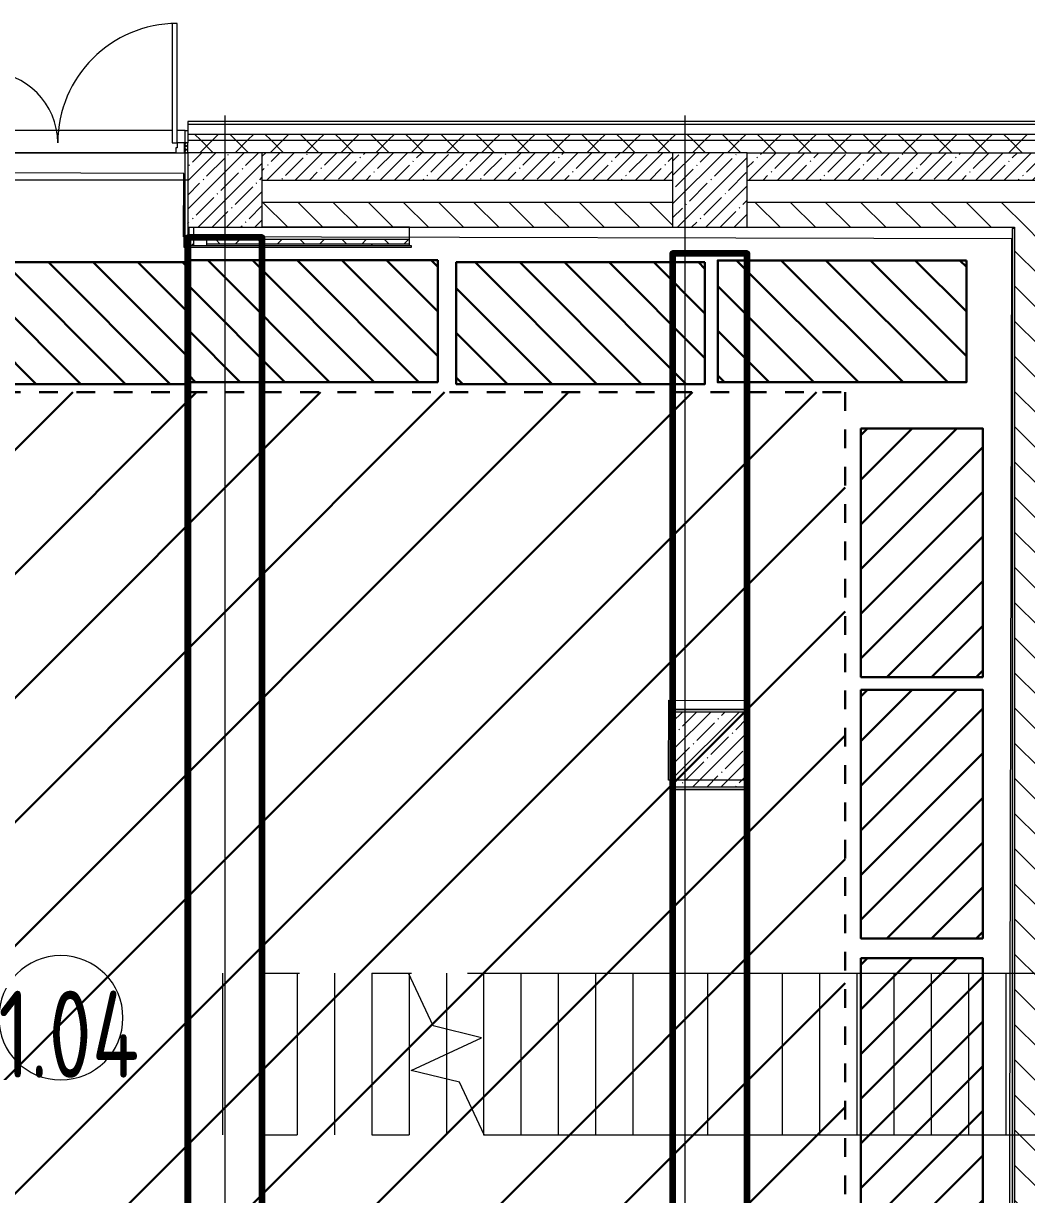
# Model space of a CAD drawing. Header units: millimetres. Extents: x -249154 to 415037, y -45458 to 354837.
# Drawn here: x 20654 to 28721, y 18584 to 28004 of the extents above; entities that cross this region are included whole.
import ezdxf

# ---------------------------------------------------------------- set-up
doc = ezdxf.new("R2010")
doc.units = ezdxf.units.MM
doc.linetypes.add('Штрих короткий', pattern=[600, 300, -300])
for name, color, linetype, lineweight in [('0) строит. леса', 20, 'Continuous', 30), ('839 штук откосы', 3, 'Continuous', 158), ('874 шпакл откосы', 5, 'Continuous', 158), ('A-AREA-BNDY', 7, 'Continuous', 5), ('A-AREA-IDEN', 7, 'Continuous', 9), ('A-DOOR-2', 7, 'Continuous', 5), ('A-DOOR-FRAM-2', 7, 'Continuous', 5), ('A-FLOR', 7, 'Continuous', 9), ('A-WALL', 7, 'Continuous', 5), ('I-WALL', 7, 'Continuous', 5), ('S-COLS', 7, 'Continuous', 9), ('S-COLS-1', 7, 'Continuous', 5), ('S-STRS', 7, 'Continuous', 9), ('S-STRS-MBND', 7, 'Continuous', 9), ('Оси', 7, 'Continuous', 9)]:
    doc.layers.add(name, color=color, linetype=linetype, lineweight=lineweight)
for name, color, linetype, lineweight, true_color in [('A-DOOR-1', 7, 'Continuous', 5, 0xc0c0c0), ('A-DOOR-FRAM-1', 7, 'Continuous', 5, 0xc0c0c0), ('A-WALL-1', 9, 'Continuous', 5, 0x808080), ('A-WALL-FNSH-1', 9, 'Continuous', 5, 0x808080)]:
    doc.layers.add(name, color=color, linetype=linetype, lineweight=lineweight, true_color=true_color)
doc.styles.add('СПДС', font='ГОСТ тип А.ttf', dxfattribs={"width": 0.9})
pattern_1 = [(135, (64.7, -136.06), (-141.4214, -141.4214), [])]
pattern_2 = [(45, (64.7, -136.06), (-141.4214, 141.4214), []), (135, (64.7, -136.06), (-141.4214, -141.4214), [])]
pattern_3 = [(45, (64.7, -136.06), (-114.04925, 114.04925), []), (45, (178.75, -136.06), (-114.04925, 114.04925), [201.612, -40.322, 6.706, -33.617])]
pattern_4 = [(0, (64.7, -136.06), (243.84, 60.96), [20.117, -162.763, 20.117, -162.763, -975.36]), (0, (64.7, -136.06), (243.84, 60.96), [-365.76, 20.117, -345.643, 20.117, -162.763, -426.72]), (0, (64.7, -136.06), (243.84, 60.96), [-914.4, 20.117, -101.803, 20.117, -284.683]), (120, (156.14, -105.58), (-174.71291, 180.69163), [20.117, -162.763, 20.117, -162.763, -975.36]), (120, (156.14, -105.58), (-174.71291, 180.69163), [-365.76, 20.117, -345.643, 20.117, -162.763, -426.72]), (120, (156.14, -105.58), (-174.71291, 180.69163), [-914.4, 20.117, -101.803, 20.117, -284.683]), (240, (186.62, 16.34), (-69.12709, -241.65163), [20.117, -162.763, 20.117, -162.763, -975.36]), (240, (186.62, 16.34), (-69.12709, -241.65163), [-365.76, 20.117, -345.643, 20.117, -162.763, -426.72]), (240, (186.62, 16.34), (-69.12709, -241.65163), [-914.4, 20.117, -101.803, 20.117, -284.683])]
pattern_5 = [(135, (64.7, -136.06), (-169.7056, -169.7056), []), (225, (64.7, -136.06), (169.7056, -169.7056), [])]

# ---------------------------------------------------------------- blocks, each defined once
blk = doc.blocks.new('BSC_Колонна _Прямоугольная - 600х600-V19-Объем проектирования 1 этажа')
at = {"layer": 'S-COLS-1'}
h = blk.add_hatch(dxfattribs=at)
h.set_pattern_fill('FP_29', color=256, style=0, pattern_type=2)
h.set_pattern_definition([(45, (-26110, -26800), (-114.04925, 114.04925), []), (45, (-25995.95, -26800), (-114.04925, 114.04925), [201.613, -40.323, 6.706, -33.617])])
h.paths.add_polyline_path([(-300, -300), (300, -300), (300, 300), (-300, 300), (-300, -100)])
for p, q in [((300, 300), (-300, 300)), ((-300, 300), (-300, -300)), ((300, -300), (300, 300)), ((-300, -300), (300, -300))]:
    blk.add_line(p, q, dxfattribs=at)
blk = doc.blocks.new('BSC_Колонна _Прямоугольная - 600х600-V85-Объем проектирования 1 этажа')
at = {"layer": 'S-COLS-1'}
h = blk.add_hatch(dxfattribs=at)
h.set_pattern_fill('FP_102', color=256, style=0, pattern_type=2)
h.set_pattern_definition([(45, (-22210, -26800), (-114.04925, 114.04925), []), (45, (-22095.95, -26800), (-114.04925, 114.04925), [201.613, -40.323, 6.706, -33.617])])
h.paths.add_polyline_path([(-300, -300), (300, -300), (300, 300), (-300, 300), (-300, 80)])
for p, q in [((300, 300), (-300, 300)), ((-300, 300), (-300, -300)), ((300, -300), (300, 300)), ((-300, -300), (300, -300))]:
    blk.add_line(p, q, dxfattribs=at)
blk = doc.blocks.new('BSC_Колонна _Прямоугольная - 600х600-24272014-Объем проектирования 1 этажа')
at = {"layer": 'S-COLS-1'}
h = blk.add_hatch(dxfattribs=at)
h.set_pattern_fill('FP_145', color=256, style=0, pattern_type=2)
h.set_pattern_definition([(45, (-26110, -22300), (-114.04925, 114.04925), []), (45, (-25995.95, -22300), (-114.04925, 114.04925), [201.613, -40.323, 6.706, -33.617])])
h.paths.add_polyline_path([(-150, -300), (300, -300), (300, 300), (-300, 300), (-300, -300)])
for p, q in [((300, 300), (-300, 300)), ((-300, 300), (-300, -300)), ((300, -300), (300, 300)), ((-300, -300), (300, -300))]:
    blk.add_line(p, q, dxfattribs=at)
blk = doc.blocks.new('110_Дверь_СКБ_2Ст_Наружная - ДН-1_л_ Двухстворчатая 1450 х3300 _h_ в свету с верхним остеклением-23567691-Объем проектирования 1 этажа')
at = {"layer": 'A-DOOR-2'}
h = blk.add_hatch(dxfattribs=at)
h.set_pattern_fill('FP_182', color=256, style=0, pattern_type=2)
h.set_pattern_definition([(135, (1501.41, 189.685), (-14.14214, -14.14214), []), (225, (1501.41, 189.685), (14.14214, -14.14214), [])])
h.paths.add_polyline_path([(844.5, -125), (869.5, -125), (869.5, -45), (844.5, -45), (844.5, -85)])
at = {"layer": 'A-DOOR-FRAM-2'}
h = blk.add_hatch(dxfattribs=at)
h.set_pattern_fill('FP_183', color=256, style=0, pattern_type=2)
h.set_pattern_definition([(45, (-621.384, 189.685), (-14.1421, 14.1421), []), (135, (-621.384, 189.685), (-14.1421, -14.1421), [])])
h.paths.add_polyline_path([(-830.5, -125), (-805.5, -124), (-805.5, -45), (-830.5, -45), (-830.5, -85)])
at = {"layer": 'A-DOOR-1'}
for p, q in [((784.5, 915), (744.5, 915)), ((744.5, 915), (744.5, -45)), ((784.5, -45), (784.5, 915)), ((-745.5, 525), (-745.5, -45)), ((-705.5, 525), (-745.5, 525)), ((-705.5, -45), (-705.5, 525)), ((-745.5, -45), (-705.5, -45)), ((744.5, -45), (784.5, -45))]:
    blk.add_line(p, q, dxfattribs=at)
for centre, radius, start, end in [((784.5, -45), 960, 90, 180), ((-745.5, -45), 570, 0, 90)]:
    blk.add_arc(centre, radius, start, end, dxfattribs=at)
at = {"layer": 'A-DOOR-FRAM-1'}
for p, q in [((-805.5, -45), (-830.5, -45)), ((-830.5, -45), (-830.5, -125)), ((-745.5, -45), (-805.5, -45)), ((-805.5, -45), (-805.5, -125)), ((-805.5, -125), (-805.5, -45)), ((-745.5, -85), (-745.5, -45)), ((-735.5, -85), (-745.5, -85)), ((-735.5, -125), (-735.5, -85)), ((784.5, -85), (774.5, -85)), ((774.5, -85), (774.5, -125)), ((784.5, -45), (784.5, -85)), ((844.5, -45), (784.5, -45)), ((844.5, -125), (844.5, -45)), ((869.5, -45), (844.5, -45)), ((844.5, -45), (844.5, -125)), ((869.5, -125), (869.5, -45)), ((-830.5, -125), (-805.5, -125)), ((-805.5, -125), (-735.5, -125)), ((774.5, -125), (844.5, -125)), ((844.5, -125), (869.5, -125))]:
    blk.add_line(p, q, dxfattribs=at)
blk = doc.blocks.new('Марка_Помещения - Номер-25198446-Объем проектирования 1 этажа')
at = {"layer": 'A-AREA-IDEN'}
for start, end in [(360, 180), (180, 360)]:
    blk.add_arc((0, 0), 2.5, start, end, dxfattribs=at)

msp = doc.modelspace()

# ---------------------------------------------------------------- hatches: boundary and pattern name
at = {"layer": '0) строит. леса'}
h = msp.add_hatch(dxfattribs=at)
h.set_pattern_fill('ANSI31', color=256, scale=80, angle=-90)
h.set_pattern_definition([(315, (167864.42, 21899.78), (179.60512, 179.60512), [])])
h.paths.add_polyline_path([(23985.3, 26099.5), (21985.3, 26099.5), (21985.3, 25119.5), (23985.3, 25119.5)])
h = msp.add_hatch(dxfattribs=at)
h.set_pattern_fill('ANSI31', color=256, scale=80, angle=-90)
h.set_pattern_definition([(315, (172116.62, 21898.28), (179.60512, 179.60512), [])])
h.paths.add_polyline_path([(28237.5, 26098), (26237.5, 26098), (26237.5, 25118), (28237.5, 25118)])
h = msp.add_hatch(dxfattribs=at)
h.set_pattern_fill('ANSI31', color=256, scale=80, angle=-90)
h.set_pattern_definition([(315, (165864.42, 21882.78), (179.60512, 179.60512), [])])
h.paths.add_polyline_path([(21985.3, 26082.5), (19985.3, 26082.5), (19985.3, 25102.5), (21985.3, 25102.5)])
h = msp.add_hatch(dxfattribs=at)
h.set_pattern_fill('ANSI31', color=256, scale=80, angle=-90)
h.set_pattern_definition([(315, (170013.57, 21882.78), (179.60512, 179.60512), [])])
h.paths.add_polyline_path([(26134.4, 26082.5), (24134.4, 26082.5), (24134.4, 25102.5), (26134.4, 25102.5)])
at = {"layer": '0) строит. леса', "linetype": 'Штрих короткий', "ltscale": 0.5}
h = msp.add_hatch(dxfattribs=at)
h.set_pattern_fill('ANSI31', color=256, scale=222)
h.paths.add_polyline_path([(15679.9, 25037.1), (27261.3, 25037.1), (27261.3, 16365.4), (15679.9, 16365.4)])
at = {"layer": '0) строит. леса'}
h = msp.add_hatch(dxfattribs=at)
h.set_pattern_fill('ANSI31', color=256, scale=80)
h.set_pattern_definition([(45, (31588.7, 168624.93), (-179.60512, 179.60512), [])])
h.paths.add_polyline_path([(27389, 24745.8), (27389, 22745.8), (28369, 22745.8), (28369, 24745.8)])
h = msp.add_hatch(dxfattribs=at)
h.set_pattern_fill('ANSI31', color=256, scale=80)
h.set_pattern_definition([(45, (31588.7, 166523.59), (-179.60512, 179.60512), [])])
h.paths.add_polyline_path([(27389, 22644.5), (27389, 20644.5), (28369, 20644.5), (28369, 22644.5)])
h = msp.add_hatch(dxfattribs=at)
h.set_pattern_fill('ANSI31', color=256, scale=80)
h.set_pattern_definition([(45, (31588.7, 164364.9), (-179.60512, 179.60512), [])])
h.paths.add_polyline_path([(27389, 20485.8), (27389, 18485.8), (28369, 18485.8), (28369, 20485.8)])
at = {"layer": 'A-WALL'}
h = msp.add_hatch(dxfattribs=at)
h.set_pattern_fill('FP_24', color=256, style=0, pattern_type=2)
h.set_pattern_definition(pattern_2)
h.paths.add_polyline_path([(33782.4, 27063.9), (33824.7, 27063.9), (33824.7, 27113.9), (31974.7, 27113.9), (31974.7, 27063.9), (33774.7, 27063.9)])
h.paths.add_polyline_path([(30874.7, 27063.9), (30874.7, 27113.9), (21974.7, 27113.9), (21974.7, 27063.9), (30687.8, 27063.9)])
h.paths.add_polyline_path([(20274.7, 27063.9), (20274.7, 27113.9), (19675, 27113.9), (19675, 27063.9)])
h.paths.add_polyline_path([(18775, 27063.9), (18775, 27113.9), (17875, 27113.9), (17875, 27063.9), (18309.5, 27063.9)])
h.paths.add_polyline_path([(16246.4, 27063.9), (16975, 27063.9), (16975, 27113.9), (16075, 27113.9), (16075, 27063.9)])
h.paths.add_polyline_path([(13794.7, 27063.9), (15175, 27063.9), (15175, 27113.9), (13794.7, 27113.9)])
h = msp.add_hatch(dxfattribs=at)
h.set_pattern_fill('FP_24', color=256, style=0, pattern_type=2)
h.set_pattern_definition(pattern_2)
h.paths.add_polyline_path([(25874.7, 26963.9), (30842.7, 26965.9), (30842.7, 26973.9), (30874.7, 26973.9), (30874.7, 27063.9), (21974.7, 27063.9), (21974.7, 26963.9), (24498.7, 26963.9)])
h.paths.add_polyline_path([(18309.5, 26963.9), (18775, 26963.9), (18775, 27063.9), (17875, 27063.9), (17875, 26963.9), (18175, 26963.9)])
h.paths.add_polyline_path([(33074.7, 26963.9), (33774.7, 26963.9), (33774.7, 27063.9), (31974.7, 27063.9), (31974.7, 26973.9), (32006.7, 26973.9), (32006.7, 26965.9), (32750.9, 26963.9)])
h.paths.add_polyline_path([(16246.4, 26963.9), (16975, 26963.9), (16975, 27063.9), (16075, 27063.9), (16075, 26963.9)])
h.paths.add_polyline_path([(20274.7, 26963.9), (20274.7, 27063.9), (19675, 27063.9), (19675, 26963.9)])
h.paths.add_polyline_path([(14374.7, 26963.9), (15175, 26963.9), (15175, 27063.9), (13794.7, 27063.9), (13794.7, 26963.9), (14183.3, 26963.9)])
at = {"layer": 'I-WALL'}
h = msp.add_hatch(dxfattribs=at)
h.set_pattern_fill('FP_1', color=256, style=0, pattern_type=2)
h.set_pattern_definition(pattern_3)
h.paths.add_polyline_path([(25098.5, 26743.9), (25874.7, 26743.9), (25874.7, 26963.9), (22574.7, 26963.9), (22574.7, 26743.9), (24498.7, 26743.9)])
h = msp.add_hatch(dxfattribs=at)
h.set_pattern_fill('FP_1', color=256, style=0, pattern_type=2)
h.set_pattern_definition(pattern_3)
h.paths.add_polyline_path([(28624.8, 26743.9), (29874.7, 26743.9), (29874.7, 26963.9), (26474.7, 26963.9), (26474.7, 26743.9), (28624.7, 26743.9)])
h = msp.add_hatch(dxfattribs=at)
h.set_pattern_fill('FP_23', color=256, style=0, pattern_type=2)
h.set_pattern_definition(pattern_1)
h.paths.add_polyline_path([(23774.7, 26363.9), (25874.7, 26363.9), (25874.7, 26563.9), (22574.7, 26563.9), (22574.7, 26363.9), (22874.7, 26363.9)])
h = msp.add_hatch(dxfattribs=at)
h.set_pattern_fill('FP_23', color=256, style=0, pattern_type=2)
h.set_pattern_definition(pattern_1)
h.paths.add_polyline_path([(28824.7, 26363.9), (30074.7, 26363.9), (30074.7, 26563.9), (26474.7, 26563.9), (26474.7, 26363.9), (28624.8, 26363.9)])
h = msp.add_hatch(dxfattribs=at)
h.set_pattern_fill('FP_197', color=256, style=0, pattern_type=2)
h.set_pattern_definition(pattern_5)
h.paths.add_polyline_path([(21987.7, 26214.9), (22024.7, 26214.9), (22024.7, 26363.9), (21987.7, 26363.9), (21987.7, 26227.9)])
h = msp.add_hatch(dxfattribs=at)
h.set_pattern_fill('FP_191', color=256, style=0, pattern_type=2)
h.set_pattern_definition(pattern_4)
h.paths.add_polyline_path([(28624.7, 15073.9), (28624.7, 26353.9), (28604.7, 26353.9), (28604.7, 15073.9)])
h = msp.add_hatch(dxfattribs=at)
h.set_pattern_fill('FP_23', color=256, style=0, pattern_type=2)
h.set_pattern_definition(pattern_1)
h.paths.add_polyline_path([(28824.7, 15063.9), (28824.7, 26363.9), (28624.7, 26363.9), (28624.8, 15063.9)])
h = msp.add_hatch(dxfattribs=at)
h.set_pattern_fill('FP_197', color=256, style=0, pattern_type=2)
h.set_pattern_definition(pattern_5)
h.paths.add_polyline_path([(23759.7, 26227.9), (23759.7, 26264.9), (22124.7, 26264.9), (22124.7, 26227.9), (22874.7, 26227.9)])
h = msp.add_hatch(dxfattribs=at)
h.set_pattern_fill('FP_196', color=256, style=0, pattern_type=2)
h.set_pattern_definition([(0, (64.7, -136.06), (812.8, 203.2), [67.056, -542.544, 67.056, -542.544, -3251.2]), (0, (64.7, -136.06), (812.8, 203.2), [-1219.2, 67.056, -1152.144, 67.056, -542.544, -1422.4]), (0, (64.7, -136.06), (812.8, 203.2), [-3048, 67.056, -339.344, 67.056, -948.944]), (120, (369.5, -34.46), (-582.3764, 602.3054), [67.056, -542.544, 67.056, -542.544, -3251.2]), (120, (369.5, -34.46), (-582.3764, 602.3054), [-1219.2, 67.056, -1152.144, 67.056, -542.544, -1422.4]), (120, (369.5, -34.46), (-582.3764, 602.3054), [-3048, 67.056, -339.344, 67.056, -948.944]), (240, (471.1, 371.94), (-230.4236, -805.5054), [67.056, -542.544, 67.056, -542.544, -3251.2]), (240, (471.1, 371.94), (-230.4236, -805.5054), [-1219.2, 67.056, -1152.144, 67.056, -542.544, -1422.4]), (240, (471.1, 371.94), (-230.4236, -805.5054), [-3048, 67.056, -339.344, 67.056, -948.944])])
h.paths.add_polyline_path([(23759.7, 26214.9), (23759.7, 26227.9), (22124.7, 26227.9), (22124.7, 26214.9), (22874.7, 26214.9)])
h = msp.add_hatch(dxfattribs=at)
h.set_pattern_fill('FP_191', color=256, style=0, pattern_type=2)
h.set_pattern_definition(pattern_4)
h.paths.add_polyline_path([(25874.7, 22463.9), (25874.7, 22483.9), (25854.7, 22483.9), (25854.7, 22463.9)])
h = msp.add_hatch(dxfattribs=at)
h.set_pattern_fill('FP_191', color=256, style=0, pattern_type=2)
h.set_pattern_definition(pattern_4)
h.paths.add_polyline_path([(25854.7, 21843.9), (25874.7, 21843.9), (25874.7, 22463.9), (25854.7, 22463.3), (25854.7, 21863.9)])
h = msp.add_hatch(dxfattribs=at)
h.set_pattern_fill('FP_191', color=256, style=0, pattern_type=2)
h.set_pattern_definition(pattern_4)
h.paths.add_polyline_path([(26474.7, 21863.9), (26494.7, 21863.9), (26494.7, 22483.9), (26474.7, 22483.9), (26474.7, 22463.9)])

# ---------------------------------------------------------------- linework, layer by layer
at = {"layer": '0) строит. леса'}
for points in [[(23985.3, 26099.5), (21985.3, 26099.5), (21985.3, 25119.5), (23985.3, 25119.5)], [(28237.5, 26098), (26237.5, 26098), (26237.5, 25118), (28237.5, 25118)], [(21985.3, 26082.5), (19985.3, 26082.5), (19985.3, 25102.5), (21985.3, 25102.5)], [(26134.4, 26082.5), (24134.4, 26082.5), (24134.4, 25102.5), (26134.4, 25102.5)], [(27389, 24745.8), (27389, 22745.8), (28369, 22745.8), (28369, 24745.8)], [(27389, 22644.5), (27389, 20644.5), (28369, 20644.5), (28369, 22644.5)], [(27389, 20485.8), (27389, 18485.8), (28369, 18485.8), (28369, 20485.8)]]:
    msp.add_lwpolyline(points, close=True, dxfattribs=at)
at = {"layer": '0) строит. леса', "linetype": 'Штрих короткий', "ltscale": 0.5}
msp.add_lwpolyline([(15679.9, 25037.1), (27261.3, 25037.1), (27261.3, 16365.4), (15679.9, 16365.4)], close=True, dxfattribs=at)
at = {"layer": '839 штук откосы', "ltscale": 0.5}
for points in [[(21974.7, 15213.9), (22574.7, 15213.9), (22574.7, 26282.9), (21974.7, 26282.9)], [(25874.7, 15083.9), (26474.7, 15083.9), (26474.7, 26152.9), (25874.7, 26152.9)]]:
    msp.add_lwpolyline(points, close=True, dxfattribs=at)
at = {"layer": '874 шпакл откосы', "ltscale": 0.5}
for points in [[(21974.7, 15213.9), (22574.7, 15213.9), (22574.7, 26282.9), (21974.7, 26282.9)], [(25874.7, 15083.9), (26474.7, 15083.9), (26474.7, 26152.9), (25874.7, 26152.9)]]:
    msp.add_lwpolyline(points, close=True, dxfattribs=at)
at = {"layer": 'A-AREA-BNDY', "flags": 128}
msp.add_lwpolyline([(20260.4, 12072.9), (22598.4, 12067.5), (22604.1, 14525.5), (21924.1, 14527), (21925.3, 15038), (21915.3, 15038.1), (21916, 15309.1), (22175, 15308.5), (22547, 15307.6), (28577, 15293.4), (28602.7, 26272.4), (21941.7, 26288), (21942.9, 26797), (20284.9, 26800.9)], dxfattribs=at)
msp.add_lwpolyline([(26485, 22558.4), (26483.5, 21916.4), (25841.5, 21917.9), (25843, 22559.9)], close=True, dxfattribs=at)
at = {"layer": 'A-FLOR'}
for p, q in [((21849.7, 27143.9), (20399.7, 27143.9)), ((21954.7, 27143.9), (21889.7, 27143.9)), ((21954.7, 27043.9), (21954.7, 27143.9)), ((21954.7, 26712.9), (21954.7, 26963.9)), ((21954.7, 15224.9), (21954.7, 26203.9)), ((25874.7, 19063.9), (25874.7, 20363.9)), ((26474.7, 20363.9), (26474.7, 18333.6))]:
    msp.add_line(p, q, dxfattribs=at)
at = {"layer": 'A-WALL'}
for p, q in [((21954.7, 27143.9), (21974.7, 27143.9)), ((21974.7, 27193.9), (30874.7, 27193.9)), ((21974.7, 27113.9), (30874.7, 27113.9)), ((21974.7, 27063.9), (30874.7, 27063.9)), ((21879.7, 26963.9), (20369.7, 26963.9)), ((21987.7, 26214.9), (21987.7, 26363.9)), ((22024.7, 26214.9), (22024.7, 26363.9)), ((23759.7, 26264.9), (22124.7, 26264.9)), ((22124.7, 26264.9), (22124.7, 26214.9)), ((23759.7, 26227.9), (22124.7, 26227.9))]:
    msp.add_line(p, q, dxfattribs=at)
at = {"layer": 'A-WALL-1'}
for p, q in [((21974.7, 27193.9), (21974.7, 27043.9)), ((25874.7, 26963.9), (22574.7, 26963.9)), ((25874.7, 26963.9), (25874.7, 26963.9)), ((26474.7, 26963.9), (30074.7, 26963.9)), ((22574.7, 26743.9), (25874.7, 26743.9)), ((26474.7, 26743.9), (30074.7, 26743.9)), ((25874.7, 26563.9), (22574.7, 26563.9)), ((30074.7, 26563.9), (26474.7, 26563.9)), ((21974.7, 26363.9), (21974.7, 26214.9)), ((23759.7, 26364.9), (22574.7, 26364.9)), ((22574.7, 26363.9), (25874.7, 26363.9)), ((23759.7, 26214.9), (23759.7, 26364.9)), ((26474.7, 26363.9), (28624.7, 26363.9)), ((28604.7, 26353.9), (28604.7, 15073.9)), ((28624.7, 26353.9), (28604.7, 26353.9)), ((28624.7, 26363.9), (28624.7, 15063.9)), ((26494.7, 22483.9), (25854.7, 22483.9)), ((25854.7, 22483.9), (25854.7, 21843.9)), ((26494.7, 21843.9), (26494.7, 22483.9)), ((25854.7, 21843.9), (26494.7, 21843.9))]:
    msp.add_line(p, q, dxfattribs=at)
at = {"layer": 'A-WALL-FNSH-1'}
for p, q in [((30874.7, 27213.9), (21974.7, 27213.9)), ((21974.7, 27213.9), (21974.7, 27193.9)), ((21954.7, 26712.9), (21943.7, 26712.9)), ((21943.7, 26712.9), (21943.7, 26203.9)), ((21954.7, 26214.9), (21954.7, 26712.9)), ((21943.7, 26203.9), (23774.7, 26203.9)), ((23774.7, 26214.9), (21954.7, 26214.9)), ((23774.7, 26203.9), (23774.7, 26214.9)), ((26495.7, 22484.9), (25853.7, 22484.9)), ((25853.7, 22484.9), (25853.7, 21842.9)), ((26495.7, 21842.9), (26495.7, 22484.9)), ((25853.7, 21842.9), (26495.7, 21842.9))]:
    msp.add_line(p, q, dxfattribs=at)
at = {"layer": 'I-WALL'}
for p, q in [((20369.7, 26963.9), (21879.7, 26963.9)), ((21974.7, 26743.9), (20274.7, 26743.9))]:
    msp.add_line(p, q, dxfattribs=at)
at = {"layer": 'S-STRS'}
for p, q in [((21954.7, 20363.9), (21954.7, 19063.9)), ((21954.7, 20363.9), (21974.7, 20363.9)), ((21954.7, 20363.9), (21954.7, 19063.9)), ((22254.7, 20363.9), (22254.7, 19063.9)), ((22254.7, 20363.9), (22254.7, 19063.9)), ((22554.7, 20363.9), (22854.7, 20363.9)), ((22554.7, 20363.9), (22554.7, 19063.9)), ((22554.7, 20363.9), (22554.7, 19063.9)), ((22854.7, 20363.9), (22874.7, 20363.9)), ((22854.7, 20363.9), (22854.7, 19063.9)), ((22854.7, 20363.9), (22854.7, 19063.9)), ((23154.7, 20363.9), (23154.7, 19063.9)), ((23154.7, 20363.9), (23154.7, 19063.9)), ((23454.7, 20363.9), (23751.6, 20363.9)), ((23454.7, 20363.9), (23454.7, 19063.9)), ((23454.7, 20363.9), (23454.7, 19063.9)), ((23754.7, 20357.3), (23754.7, 19063.9)), ((23754.7, 20357.3), (23754.7, 19063.9)), ((24054.7, 19914.8), (24054.7, 19713.9)), ((24054.7, 19914.8), (24054.7, 19713.9)), ((24054.7, 19513), (24054.7, 19063.9)), ((24054.7, 19513), (24054.7, 19063.9)), ((22554.7, 19063.9), (22854.7, 19063.9)), ((23454.7, 19063.9), (23754.7, 19063.9)), ((24354.7, 19070.6), (24354.7, 19063.9)), ((24354.7, 19070.6), (24354.7, 19063.9)), ((24354.7, 19063.9), (24357.8, 19063.9))]:
    msp.add_line(p, q, dxfattribs=at)
at = {"layer": 'S-STRS-MBND'}
for p, q in [((23751.6, 20363.9), (23774.7, 20363.9)), ((23949, 19940.5), (23751.6, 20363.9)), ((23754.7, 20363.9), (23754.7, 20357.3)), ((23754.7, 20363.9), (23754.7, 20357.3)), ((24054.7, 20363.9), (24054.7, 19914.8)), ((24054.7, 20363.9), (24054.7, 19914.8)), ((24226.1, 20363.9), (30654.7, 20363.9)), ((24354.7, 20363.9), (24354.7, 19070.6)), ((24354.7, 20363.9), (24354.7, 19070.6)), ((24654.7, 20363.9), (24654.7, 19063.9)), ((24654.7, 20363.9), (24654.7, 19063.9)), ((24954.7, 20363.9), (24954.7, 19063.9)), ((24954.7, 20363.9), (24954.7, 19063.9)), ((25254.7, 20363.9), (25254.7, 19063.9)), ((25254.7, 20363.9), (25254.7, 19063.9)), ((25554.7, 20363.9), (25554.7, 19063.9)), ((25554.7, 20363.9), (25554.7, 19063.9)), ((25854.7, 20363.9), (25854.7, 19063.9)), ((25854.7, 20363.9), (25854.7, 19063.9)), ((26154.7, 20363.9), (26154.7, 19063.9)), ((26154.7, 20363.9), (26154.7, 19063.9)), ((26454.7, 20363.9), (26454.7, 19063.9)), ((26454.7, 20363.9), (26454.7, 19063.9)), ((26754.7, 20363.9), (26754.7, 19063.9)), ((26754.7, 20363.9), (26754.7, 19063.9)), ((27054.7, 20363.9), (27054.7, 19063.9)), ((27054.7, 20363.9), (27054.7, 19063.9)), ((27354.7, 20363.9), (27354.7, 19063.9)), ((27354.7, 20363.9), (27354.7, 19063.9)), ((27654.7, 20363.9), (27654.7, 19063.9)), ((27654.7, 20363.9), (27654.7, 19063.9)), ((27954.7, 20363.9), (27954.7, 19063.9)), ((27954.7, 20363.9), (27954.7, 19063.9)), ((28254.7, 20363.9), (28254.7, 19063.9)), ((28254.7, 20363.9), (28254.7, 19063.9)), ((28554.7, 20363.9), (28554.7, 19063.9)), ((28554.7, 20363.9), (28554.7, 19063.9)), ((24337.9, 19846), (23949, 19940.5)), ((23771.5, 19581.9), (24337.9, 19846)), ((24054.7, 19713.9), (24054.7, 19513)), ((24054.7, 19713.9), (24054.7, 19513)), ((24160.4, 19487.4), (23771.5, 19581.9)), ((24357.8, 19063.9), (24160.4, 19487.4)), ((24357.8, 19063.9), (30654.7, 19063.9))]:
    msp.add_line(p, q, dxfattribs=at)
at = {"layer": 'Оси'}
for points in [[(22274.7, -2042.3), (22274.7, 2957.7), (22274.7, 22262), (22274.7, 27262)], [(25974.7, -2042.3), (25974.7, 2957.7), (25974.7, 22262), (25974.7, 27262)]]:
    msp.add_lwpolyline(points, dxfattribs=at)

# ---------------------------------------------------------------- block references
at = {"layer": 'A-AREA-IDEN', "xscale": 199.9999999999999, "yscale": 199.9999999999999, "zscale": 199.9999999999999}
msp.add_blockref('Марка_Помещения - Номер-25198446-Объем проектирования 1 этажа', (20954, 20006.3), dxfattribs=at)
at = {"layer": 'A-DOOR-1'}
msp.add_blockref('110_Дверь_СКБ_2Ст_Наружная - ДН-1_л_ Двухстворчатая 1450 х3300 _h_ в свету с верхним остеклением-23567691-Объем проектирования 1 этажа', (21105.2, 27088.9), dxfattribs=at)
at = {"layer": 'S-COLS'}
for name, p in [('BSC_Колонна _Прямоугольная - 600х600-V85-Объем проектирования 1 этажа', (22274.7, 26663.9)), ('BSC_Колонна _Прямоугольная - 600х600-V19-Объем проектирования 1 этажа', (26174.7, 26663.9)), ('BSC_Колонна _Прямоугольная - 600х600-24272014-Объем проектирования 1 этажа', (26174.7, 22163.9))]:
    msp.add_blockref(name, p, dxfattribs=at)

# ---------------------------------------------------------------- texts
at = {"layer": 'A-AREA-IDEN', "insert": (20452.2, 20223.4), "char_height": 700, "width": 1255.443, "attachment_point": 1, "style": 'СПДС'}
msp.add_mtext('1.04', dxfattribs=at)

doc.saveas('drawing.dxf')
